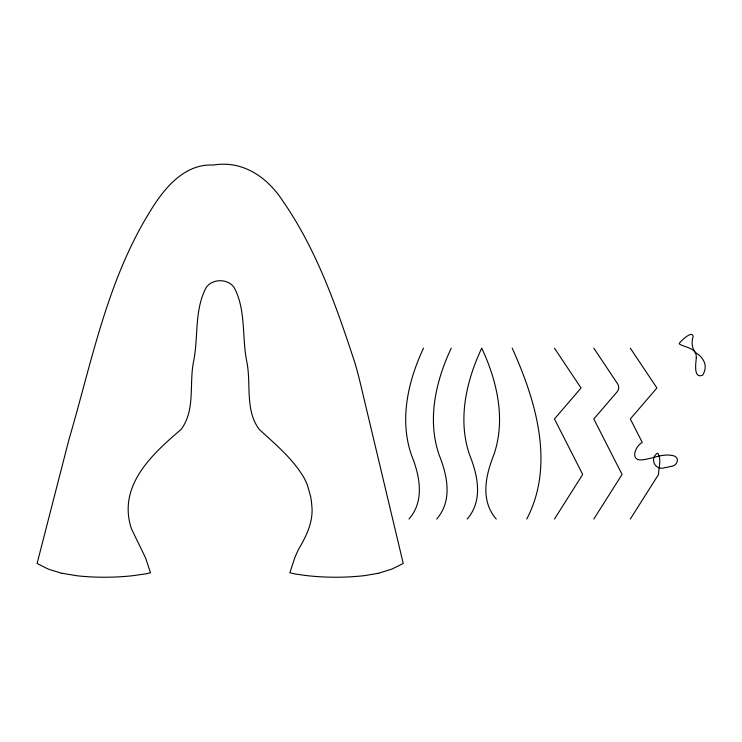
<?xml version="1.0" encoding="UTF-8"?>
<svg xmlns="http://www.w3.org/2000/svg" width="742" height="742" viewBox="0 0 742 742"><rect width="100%" height="100%" fill="white"/><g stroke="black" fill="none" stroke-linecap="round" stroke-linejoin="round"><path stroke-width="1.11" d="M423.524 348.156C408.054 381.091 399.187 419.647 411.476 455.078C419.684 475.548 425.055 500.646 408.972 519.048M451.229 348.156C435.767 381.091 426.9 419.647 439.19 455.078C447.389 475.548 452.768 500.646 436.686 519.048M526.737 519.048C555.266 464.733 535.835 400.43 512.193 348.156M467.163 519.048C483.246 500.646 477.876 475.548 469.667 455.078C457.378 419.647 466.245 381.091 481.716 348.156C497.177 381.091 506.044 419.647 493.755 455.078C485.546 475.548 480.176 500.646 496.259 519.048M554.45 519.048L582.693 474.435L554.45 418.952L581.051 388.001L554.45 348.156M593.813 519.048L622.056 474.435L593.813 418.952L617.084 391.878A6.734 6.734 0 0 0 617.576 383.753L593.813 348.156M630.31 519.048L658.553 474.435C658.636 467.692 661.725 459.381 657.885 453.316L657.152 453.316C649.037 459.224 655.631 471.161 665.175 467.571A29.485 29.485 0 0 0 670.314 466.495C677.761 466.403 680.766 456.432 672.094 455.477C662.346 453.52 652.997 458.435 643.472 459.678C629.374 462.127 634.744 446.434 642.266 442.455L630.31 418.952L656.911 388.001L630.31 348.156M378.68 573.204L392.054 569.031L403.231 563.456L361.623 388.687A520.68 520.68 0 0 0 355.325 364.192C336.859 307.698 316.982 250.23 282.841 201.045C267.445 177.255 242.82 160.087 213.279 165.058C184.424 163.463 164.093 188.422 150.533 210.691C107.08 280.281 91.869 361.725 69.015 439.283L37.1 563.447L46.987 568.483A74.367 74.367 0 0 0 50.039 569.726L61.317 573.13M378.578 573.232L365.055 575.551A194.525 194.525 0 0 1 360.111 576.098L351.847 576.747A258.912 258.912 0 0 1 339.817 577.211L336.358 577.239A261.861 261.861 0 0 1 325.914 577.053L322.149 576.886A264.208 264.208 0 0 1 307.151 575.662L305.936 575.523M305.463 575.467L296.039 574.113A93.056 93.056 0 0 1 292.311 573.353L289.844 572.759L294.685 558.067A102.368 102.368 0 0 1 299.212 548.171C306.863 535.223 313.625 520.782 311.77 505.33A75.1 75.1 0 0 0 310.638 496.565L307.55 485.537A59.332 59.332 0 0 0 303.905 477.635C292.71 458.593 275.403 444.254 259.338 429.497C244.804 410.549 251.278 383.837 246.854 361.938C241.753 337.517 246.251 310.017 234.138 287.534C227.942 278.435 212.398 278.435 206.202 287.534C194.089 310.017 198.596 337.517 193.495 361.938C189.062 383.827 195.545 410.549 181.002 429.497C154.531 452.166 121.725 481.512 129.266 520.476A48.332 48.332 0 0 0 131.798 529.556L145.655 558.067L150.487 572.759L149.244 573.074A86.063 86.063 0 0 1 145.534 573.881L133.18 575.662A264.235 264.235 0 0 1 118.182 576.886L116.16 576.988A257.576 257.576 0 0 1 107.46 577.22A267.779 267.779 0 0 1 102.238 577.23A260.85 260.85 0 0 1 88.493 576.757L83.521 576.395A203.762 203.762 0 0 1 76.927 575.746L61.66 573.204M696.293 357.607C695.931 362.986 693.149 378.921 702.591 375.239C708.471 365.695 703.685 357.69 695.495 352.543C691.655 347.877 691.34 341.988 693.176 336.488C692.314 329.763 680.822 341.162 679.264 343.351L679.486 344.065C685.469 347.775 697.035 347.877 696.293 357.607"/></g></svg>
